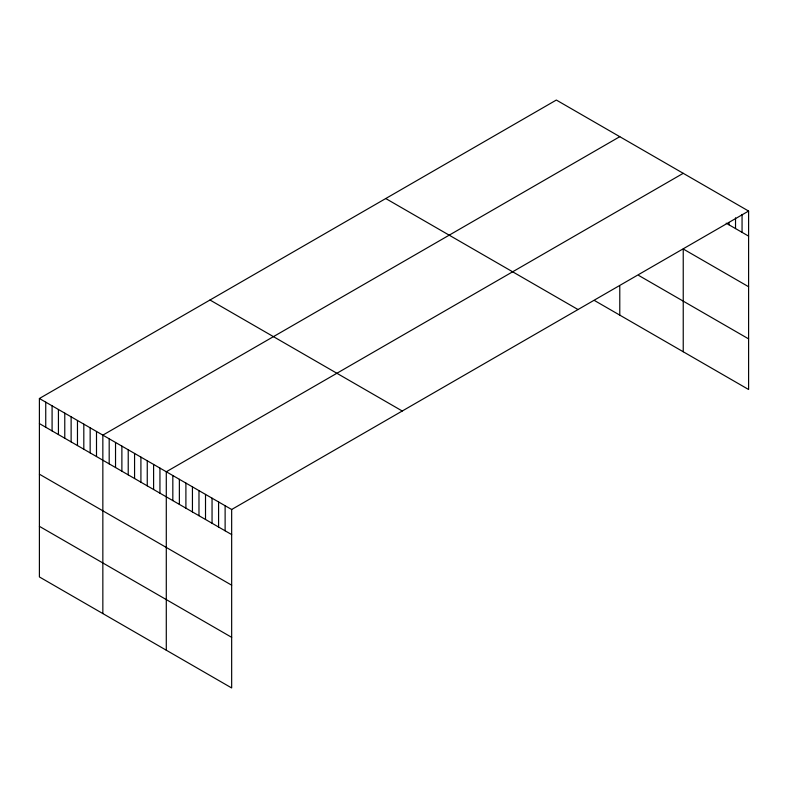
<?xml version="1.0" encoding="UTF-8"?>
<svg xmlns="http://www.w3.org/2000/svg" width="788" height="788" viewBox="0 0 788 788"><rect width="100%" height="100%" fill="white"/><g stroke="black" fill="none" stroke-linecap="round" stroke-linejoin="round"><path stroke-width="1.18" d="M39.4 398.501L231.662 509.501L231.662 687.954L39.4 576.944L39.4 398.501L556.338 100.046L748.6 211.056L748.6 389.499L594.408 300.474M619.782 136.679L102.844 435.134L102.844 613.576M683.235 173.311L166.288 471.766L166.288 650.208M231.662 509.501L748.6 211.056M726.191 223.181L748.6 236.124M748.6 286.733L683.235 248.998L683.235 351.753M638.822 275.505L748.6 338.879M385.746 198.537L578.008 309.536M209.992 300.011L402.254 411.011M39.4 423.58L231.662 534.579M39.4 474.189L231.662 585.188M39.4 526.335L231.662 637.334M742.06 214.444L742.06 232.352M735.529 217.833L735.529 228.579M728.989 222.413L728.989 224.797M619.782 286.202L619.782 315.121M225.122 505.729L225.122 530.797M218.581 501.956L218.581 527.024M212.051 498.183L212.051 523.252M205.51 494.411L205.51 519.479M198.98 490.638L198.98 515.707M192.439 486.856L192.439 511.934M185.899 483.083L185.899 508.161M179.368 479.311L179.368 504.379M172.828 475.538L172.828 500.607M159.944 468.102L159.944 493.17M153.601 464.437L153.601 489.506M147.257 460.773L147.257 485.841M140.914 457.109L140.914 482.187M134.571 453.445L134.571 478.523M128.227 449.79L128.227 474.859M121.884 446.126L121.884 471.194M115.531 442.462L115.531 467.53M109.187 438.798L109.187 463.866M96.5 431.469L96.5 456.538M90.157 427.805L90.157 452.883M83.814 424.141L83.814 449.219M77.47 420.487L77.47 445.555M71.127 416.822L71.127 441.891M64.774 413.158L64.774 438.226M58.43 409.494L58.43 434.562M52.087 405.83L52.087 430.898M45.743 402.166L45.743 427.234"/></g></svg>
